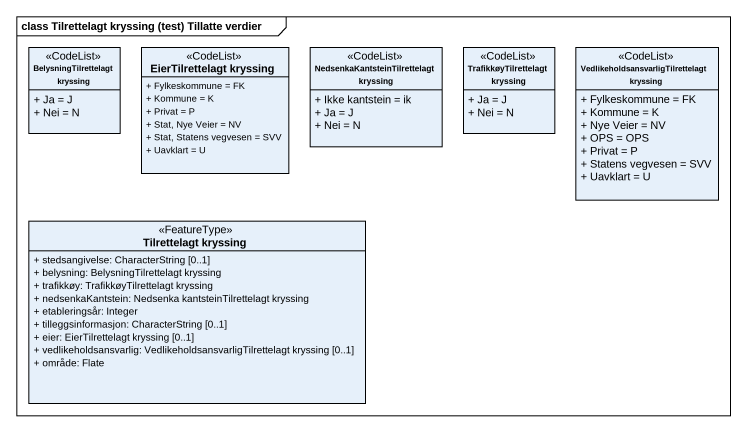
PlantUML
@startuml
mainframe class Tilrettelagt kryssing (test) Tillatte verdier
hide circle
hide empty members
skinparam classAttributeIconSize 0
class "BelysningTilrettelagt kryssing" as BelysningTilrettelagt <<CodeList>> {
  + Ja = J
  + Nei = N
}
class "EierTilrettelagt kryssing" as EierTilrettelagt_kryssing <<CodeList>> {
  + Fylkeskommune = FK
  + Kommune = K
  + Privat = P
  + Stat, Nye Veier = NV
  + Stat, Statens vegvesen = SVV
  + Uavklart = U
}
class "NedsenkaKantsteinTilrettelagt kryssing" as NedsenkaKantsteinTilrettelag <<CodeList>> {
  + Ikke kantstein = ik
  + Ja = J
  + Nei = N
}
class "TrafikkøyTilrettelagt kryssing" as TrafikkøyTilrettelagt <<CodeList>> {
  + Ja = J
  + Nei = N
}
class "VedlikeholdsansvarligTilrettelagt kryssing" as VedlikeholdsansvarligTilrett <<CodeList>> {
  + Fylkeskommune = FK
  + Kommune = K
  + Nye Veier = NV
  + OPS = OPS
  + Privat = P
  + Statens vegvesen = SVV
  + Uavklart = U
}
class "Tilrettelagt kryssing" as Tilrettelagt_kryssing <<FeatureType>> {
  + stedsangivelse: CharacterString [0..1]
  + belysning: BelysningTilrettelagt kryssing
  + trafikkøy: TrafikkøyTilrettelagt kryssing
  + nedsenkaKantstein: Nedsenka kantsteinTilrettelagt kryssing
  + etableringsår: Integer
  + tilleggsinformasjon: CharacterString [0..1]
  + eier: EierTilrettelagt kryssing [0..1]
  + vedlikeholdsansvarlig: VedlikeholdsansvarligTilrettelagt kryssing [0..1]
  + område: Flate
}
@enduml
